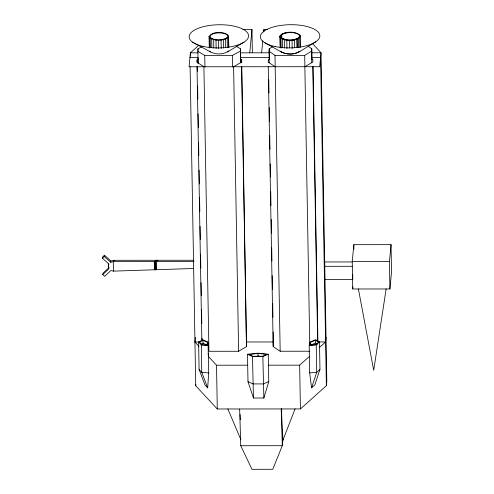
<?xml version="1.0" encoding="UTF-8"?>
<svg xmlns="http://www.w3.org/2000/svg" width="494" height="494" viewBox="0 0 494 494"><rect width="100%" height="100%" fill="white"/><g stroke="black" fill="none" stroke-linecap="round" stroke-linejoin="round"><path stroke-width="0.74" d="M208.727 372.921L207.665 387.889L204.973 384.987L199.088 369.438L198.607 342.083L202.855 339.767L208.017 342.126L208.727 372.921L201.78 372.34L199.088 369.438M193.568 268.489L113.478 271.126L110.884 270.527L104.685 276.331L102.764 274.59L108.958 268.785L108.229 266.402L108.878 264.024L102.474 258.226L102.598 256.948L104.456 255.207L110.86 261.005L110.736 262.283L113.305 261.641L113.429 260.295L193.772 260.258M102.474 258.226L104.333 256.479L104.456 255.207M102.764 274.59L102.882 273.318L109.081 267.507M197.94 63.535L197.946 48.869L201.855 46.739M198.458 59.039L197.149 59.811L196.927 62.133L203.911 66.77L208.931 351.283L238.621 351.271L246.487 346.621L241.807 66.727M199.002 346.356L194.957 342.009L195.396 337.365M312.288 43.392L321.02 52.784L326.806 381.065L326.367 385.709L300.42 408.939L217.292 408.983L195.729 385.777L195.859 384.449M207.35 342.219L207.079 345.09L202.139 344.713L199.49 342.256L202.985 340.385L207.35 342.219L207.375 343.657M240.492 62.738L240.504 48.844L236.039 46.14M240.522 59.014L241.69 59.786L241.467 62.108L233.606 66.758L238.621 351.271M249.766 52.821L251.965 29.603L242.869 29.609M261.629 52.815L262.765 40.829M263.611 31.844L263.827 29.597L267.612 29.597M269.174 62.726L269.193 48.832L272.923 46.51M309.868 351.234L280.178 351.246L273.194 346.609L273.194 331.949M311.739 62.701L311.751 48.807L308.133 46.257M282.92 439.147L282.302 445.699L272.75 469.288L251.971 469.3L240.739 445.724L239.664 409.156M319.297 347.572L325.595 341.941L326.034 337.297M352.241 261.635L353.84 244.672L391.044 244.654L391.526 272.009L389.92 288.971L352.722 288.99L352.241 261.635L389.439 261.616L391.044 244.654M352.722 288.99L352.932 286.779M108.501 263.901L108.229 266.402M386.154 288.867L373.705 370.352L358.372 288.811M310.683 342.175L310.22 345.053L316.104 344.602L318.574 342.083L315.505 340.298L310.683 342.175L310.732 344.973L315.555 343.089L317.395 344.164M309.182 345.516L310.059 342.07L315.672 339.705L319.482 342.015L319.964 369.376L314.82 384.931L311.578 387.833L309.664 372.871L309.182 345.516L316.24 344.923L319.482 342.015M263.858 398.016L268.761 381.596L268.279 354.241L257.992 353.167L247.5 354.254L247.982 381.609L253.465 398.022L263.858 398.016L262.864 356.563L268.279 354.241M281.413 409.162L282.796 440.475L295.085 408.884M209.277 47.745L209.073 36.346C213.204 31.023 223.374 31.301 228.432 35.34L228.858 46.973M228.419 47.202L228.247 37.328L228.673 36.334M280.184 47.566L279.987 36.167C282.025 32.505 287.156 32.579 290.849 32.332M279.987 36.167L280.141 37.204C285.291 41.62 295.758 41.724 300.259 36.433L300.099 35.401M264.302 42.428L281.475 52.086C287.113 54.748 294.832 54.945 299.963 51.135C294.702 54.883 286.841 54.846 281.222 51.851M198.841 45.275L190.381 52.852L189.066 66.776L319.698 66.709L321.02 52.784L311.763 52.784M268.47 365.183L299.648 365.165L309.374 356.458M319.964 369.376L316.722 372.278L311.578 387.833L311.553 386.339M209.073 36.346L209.314 37.334C214.377 41.459 223.06 41.113 228.247 37.328M192.611 42.157L210.45 51.938C215.909 54.655 223.51 54.797 228.487 51.005M156.036 260.276L154.282 261.548L154.431 269.78M156.53 260.276L154.776 261.548L154.925 269.749L155.913 269.73L155.771 261.548L157.518 260.276M157.024 260.276L155.277 261.548L155.419 269.736M158.012 260.276L156.265 261.548L156.407 269.712M268.971 51.154L275.004 55.402L304.699 55.39L311.535 51.129M299.191 51.864L315.765 41.774M269.705 59.002L268.396 59.774L268.174 62.096L275.158 66.733L280.178 351.246M227.419 51.926L244.042 42.132M197.724 51.191L204.744 55.439L232.458 55.427L240.288 51.166M201.286 344.201L203.034 343.268L207.4 345.096M268.761 381.596L263.345 383.918L252.959 383.924L247.982 381.609M110.86 261.005L113.429 260.369A5.168 4.755 5.4 0 1 114.769 260.529M258.035 353.389L249.309 354.556L252.866 356.279L262.53 356.273L266.698 354.42L258.035 353.389L258.078 356.069L260.968 356.409M255.17 356.458L258.078 356.069M309.664 372.871L316.722 372.278L316.24 344.923M198.094 52.846L190.381 52.852L190.443 56.273M240.516 52.827L269.341 52.809M189.943 57.495L198.106 57.489M240.473 57.465L269.292 57.452M311.671 57.428L320.575 57.428L326.367 385.709M194.204 261.53L113.305 261.573L113.478 271.163M324.169 261.962L352.216 261.944M324.515 266.309L352.562 266.297M324.743 279.505L352.796 279.493L352.704 274.361M194.957 342.009L200.156 342.002M246.247 341.978L273.553 341.965M318.173 341.941L325.595 341.941M247.5 354.254L252.477 356.569L262.864 356.563M208.209 353.068L208.437 356.507L216.52 365.208L247.692 365.196M240.739 445.724L282.302 445.699L281.222 409.131M198.607 342.083L201.299 344.979L208.24 345.565M311.189 58.588L312.937 59.749L312.714 62.071L304.854 66.721L309.75 344.293M104.333 256.479L110.736 262.283M280.469 51.141L281.475 52.086M209.555 51.012L210.45 51.938M227.827 408.921L240.936 439.796M240.09 414.534L240.325 419.875M253.465 398.022L252.477 356.569M389.439 261.616L389.92 288.971M353.84 244.672L353.92 249.229M313.06 66.69L317.914 341.953M312.795 66.696L317.636 341.187M311.751 48.807L311.942 59.607M315.505 340.298L315.555 343.089M304.699 55.39L304.884 66.19M300.259 36.433L300.445 47.072M299.722 37.458L299.895 47.331M298.537 38.396L298.697 47.517M297.24 38.989L297.388 47.35M296.777 39.199L296.925 47.56M294.56 39.804L294.696 47.399M299.648 365.165L300.42 408.939M292.047 40.168L292.189 48.529M289.398 40.267L289.527 47.869M286.798 40.1L286.946 48.461M284.427 39.674L284.575 48.029M282.445 39.014L282.587 47.375M281.704 34.203L281.771 38.001M280.981 38.174L281.154 48.048M280.141 37.204L280.333 47.838M282.605 429.829L282.796 440.475M281.642 408.445L281.728 413.009M275.004 55.402L275.195 66.202M269.193 48.832L269.384 59.632M268.748 79.818L268.977 92.928M269.236 107.581L269.483 121.456M269.724 135.337L269.971 149.213M270.23 163.866L270.459 176.969M270.718 191.623L270.965 205.498M271.206 219.379L271.453 233.261M271.712 247.908L271.941 261.017M272.2 275.664L272.447 289.546M272.688 303.421L272.935 317.302M268.254 66.721L273.194 346.609M263.827 29.597L263.864 31.912M251.965 29.603L252.372 52.722M241.69 59.786L241.739 62.874M241.547 66.733L246.487 346.621M240.504 48.844L240.751 62.732M232.458 55.427L232.662 66.999M228.469 37.624L228.648 47.498M227.178 38.248L227.339 47.368M225.548 39.045L225.69 47.405M223.461 39.656L223.609 48.011M221.059 40.039L221.207 48.393M218.509 40.168L218.657 48.529M215.989 40.039L216.137 48.4M213.661 39.656L213.809 48.017M211.691 39.051L211.833 47.412M216.52 365.208L217.292 408.983M210.209 38.26L210.37 47.375M209.647 43.713L209.703 46.751M209.314 37.334L209.505 47.974M204.744 55.439L204.948 67.011M208.017 342.126L208.079 345.775M207.641 386.394L207.665 387.889L201.78 372.34L201.299 344.979M197.946 48.869L197.971 50.413M198.106 58.125L198.187 62.75M202.985 340.385L203.034 343.268M197.149 59.811L197.186 62.127M197.267 66.752L197.353 71.377M197.606 86.024L197.841 99.133M198.1 113.787L198.341 127.662M198.6 142.309L198.835 155.419M199.088 170.072L199.335 183.947M199.582 197.828L199.823 211.704M200.082 226.357L200.317 239.46M200.57 254.114L200.817 267.989M201.077 282.642L201.305 295.752M201.552 309.627L201.799 323.508M202.052 338.155L202.095 340.471M197.007 66.758L201.836 340.477M190.104 66.746L195.729 385.777M280.259 35.395L279.894 36.433L280.228 37.458C285.618 41.57 294.659 41.348 299.982 37.211L300.346 36.173L300.012 35.142C294.628 31.036 285.581 31.252 280.259 35.395M275.115 46.535A29.72 11.597 -1 0 0 319.834 35.926A29.72 11.597 -1 0 0 275.411 26.441A29.72 11.597 -1 0 0 275.115 46.535M285.279 39.359A9.318 3.637 -1 0 0 299.543 36.198A9.318 3.637 -1 0 0 285.872 33.055A9.318 3.637 -1 0 0 285.279 39.359M203.077 46.399A29.72 11.597 -1 0 0 248.568 36.321A29.72 11.597 -1 0 0 204.979 26.293A29.72 11.597 -1 0 0 203.077 46.399M214.217 39.304A8.762 3.421 -1 0 0 227.629 36.334A8.762 3.421 -1 0 0 214.779 33.376A8.762 3.421 -1 0 0 214.217 39.304"/></g></svg>
